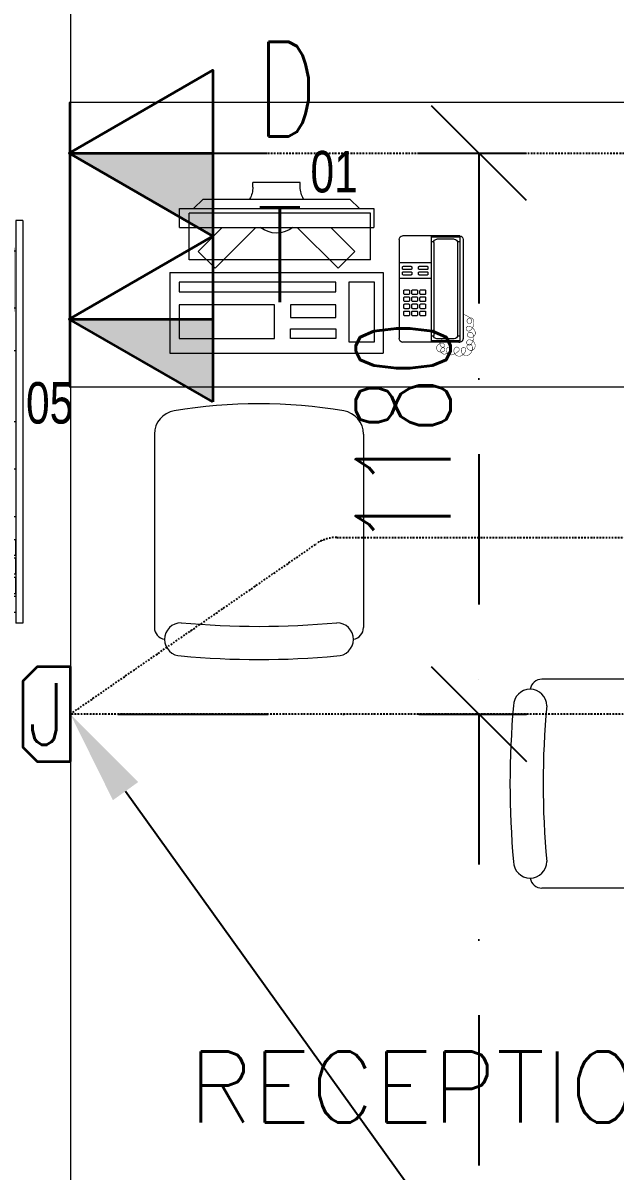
# Model space of a CAD drawing. Header units: inches. Extents: x -12418 to 57169, y -29325 to 19878.
# Drawn here: x 35950 to 37199, y -11003 to -8580 of the extents above; entities that cross this region are included whole.
import ezdxf
from ezdxf import colors
from ezdxf.entities.mleader import LeaderData, LeaderLine
from ezdxf.enums import TextEntityAlignment as Align
from ezdxf.math import Vec2, Vec3

# ---------------------------------------------------------------- set-up
doc = ezdxf.new("R2010")
doc.units = ezdxf.units.IN
doc.header["$LTSCALE"] = 25
doc.header["$MEASUREMENT"] = 0
doc.linetypes.add('DASHDOT', pattern=[25.4, 12.7, -6.35, 0, -6.35])
doc.layers.get('0').update_dxf_attribs({"color": 8})
doc.layers.get('Defpoints').update_dxf_attribs({"color": 8})
for name, color, linetype, lineweight in [('00-Ground Floor$0$72_EGR_BASE_TEXT', 252, 'Continuous', 5), ('00-Ground Floor$0$72_EGR_EQP_TAG', 142, 'Continuous', 5), ('00-Ground Floor$0$LOADING', 253, 'Continuous', 5), ('00-Ground Floor$0$Walls', 251, 'Continuous', 5), ('E-LITE-CLNG-CNDT', 6, 'DASHDOT', 35), ('T-DATA-CLNG-COND', 51, 'DASHDOT', 25), ('T-DATA-DEVC-TYPE', 2, 'Continuous', 25), ('T-DATA-DIM', 251, 'DASHDOT', 25), ('T-DATA-DIM @ 100', 251, 'DASHDOT', 25), ('T-DATA-TEXT @ 100', 2, 'Continuous', 25), ('T-DATA-WALL @ 100', 33, 'Continuous', 35)]:
    doc.layers.add(name, color=color, linetype=linetype, lineweight=lineweight)
doc.styles.add('00-Ground Floor$0$SIMPLEX', font='SIMPLEX.shx', dxfattribs={"height": 150})
doc.styles.add('00-Ground Floor$0$X3G_ENTITY_257CFD', font='swisscl.ttf', dxfattribs={"height": 200})
doc.styles.add('DC_Elc_Romans', font='elc_romans.shx', dxfattribs={"width": 0.7})
doc.styles.add('DC_Simplex', font='SIMPLEX.shx', dxfattribs={"width": 0.7})
doc.dimstyles.new('DevCad-MM', dxfattribs={"dimscale": 0.01, "dimtxt": 2, "dimasz": 2, "dimexe": 1, "dimexo": 1, "dimgap": 0.6, "dimtad": 1, "dimdec": 0, "dimrnd": 10, "dimzin": 1, "dimdsep": 46, "dimtxsty": 'DC_Simplex', "dimblk1": 'OBLIQUE', "dimblk2": 'OBLIQUE', "dimsah": 1, "dimcen": 3, "dimclrd": 256, "dimclre": 256, "dimclrt": 45, "dimadec": 0, "dimazin": 0, "dimtfac": 1, "dimtdec": 0, "dimtix": 1, "dimtmove": 2, "dimatfit": 2, "dimldrblk": 'OBLIQUE', "dimfxl": 1, "dimtolj": 1, "dimtzin": 0, "dimarcsym": 0})

# ---------------------------------------------------------------- blocks, each defined once
blk = doc.blocks.new('00-Ground Floor$0$GF21021-P')
for p, q in [((-0.2207, 0.4756), (-0.2207, 0.0675)), ((0.2205, 0.4756), (0.2205, 0.0675))]:
    blk.add_line(p, q)
for centre, radius, start, end in [((-0.0001, -0.5295), 1.0695, 80.3671, 99.6329), ((-0.1707, 0.4756), 0.05, 99.6329, 180), ((0.1705, 0.4756), 0.05, 0, 80.3671), ((-0.1643, 0.0425), 0.0351, 90, 270), ((0, 1.8467), 1.7767, 264.6946, 275.3053), ((0.1641, 0.0425), 0.0351, 270, 90), ((-0.1957, 0.0675), 0.025, 180, 261.4721), ((0.1955, 0.0675), 0.025, 278.5279, 0), ((0, 1.8314), 1.8314, 264.8532, 275.147)]:
    blk.add_arc(centre, radius, start, end)
blk = doc.blocks.new('00-Ground Floor$0$ITCWLS1-P')
at = {"layer": '00-Ground Floor$0$LOADING'}
for p, q in [((-0.17, 0.45), (-0.17, 0)), ((-0.17, 0.45), (0, 0.45)), ((0, 0.45), (0, 0)), ((-0.2651, 0.43, 0), (-0.3051, 0.43, 0)), ((-0.3051, 0.43, 0), (-0.3051, 0.02, 0)), ((-0.2651, 0.43, 0), (-0.2651, 0.02, 0)), ((-0.1496, 0.4305), (-0.1291, 0.4305)), ((-0.1291, 0.4305), (-0.1291, 0.4089)), ((-0.3251, 0.38, 0), (-0.3051, 0.4, 0)), ((-0.197, 0.4094), (-0.295, 0.4094)), ((-0.295, 0.0264), (-0.295, 0.4094)), ((-0.197, 0.0264), (-0.197, 0.4094)), ((-0.3251, 0.38, 0), (-0.3251, 0.07, 0)), ((-0.3503, 0.275), (-0.3596, 0.275)), ((-0.3596, 0.175), (-0.3596, 0.275)), ((-0.3503, 0.175), (-0.3596, 0.175)), ((-0.3251, 0.07, 0), (-0.3051, 0.05, 0)), ((-0.197, 0.0264), (-0.295, 0.0264)), ((-0.3051, 0.02, 0), (-0.2651, 0.02, 0)), ((-0.17, 0), (0, 0))]:
    blk.add_line(p, q, dxfattribs=at)
at = {"layer": '00-Ground Floor$0$LOADING', "extrusion": (2.48281e-10, 3.18408e-10, -1)}
for p, q in [((-0.2651, 0.3395), (-0.2144, 0.3902)), ((-0.1791, 0.3548), (-0.2144, 0.3902)), ((-0.2651, 0.2688), (-0.1791, 0.3548))]:
    blk.add_line(p, q, dxfattribs=at)
at = {"layer": '00-Ground Floor$0$LOADING', "extrusion": (2.48281e-10, -3.18408e-10, -1)}
for p, q in [((-0.2651, 0.1812), (-0.1791, 0.0952)), ((-0.2651, 0.1105), (-0.2144, 0.0598)), ((-0.1791, 0.0952), (-0.2144, 0.0598))]:
    blk.add_line(p, q, dxfattribs=at)
at = {"layer": '00-Ground Floor$0$LOADING'}
for points in [[(-0.1291, 0.4089), (-0.1291, 0.1), (-0.1496, 0.1), (-0.1496, 0.4305)], [(-0.1496, 0.1), (-0.1496, 0.1), (-0.1496, 0.1), (-0.1496, 0.1), (-0.1496, 0.1), (-0.1496, 0.1), (-0.1496, 0.1), (-0.1496, 0.1), (-0.1496, 0.1)], [(-0.1496, 0.1), (-0.1496, 0.1), (-0.1496, 0.1), (-0.1496, 0.1), (-0.1496, 0.1), (-0.1496, 0.1), (-0.1496, 0.1), (-0.1496, 0.1), (-0.1496, 0.1), (-0.1496, 0.1), (-0.1496, 0.1), (-0.1496, 0.1), (-0.1496, 0.1), (-0.1496, 0.1), (-0.1496, 0.1), (-0.1496, 0.1), (-0.1496, 0.1), (-0.1496, 0.1)], [(-0.1496, 0.1), (-0.1496, 0.1), (-0.1496, 0.1), (-0.1496, 0.1), (-0.1496, 0.1), (-0.1496, 0.1), (-0.1496, 0.1), (-0.1496, 0.1), (-0.1496, 0.1), (-0.1496, 0.1)], [(-0.1496, 0.1), (-0.1496, 0.1), (-0.1496, 0.1), (-0.1496, 0.1), (-0.1496, 0.1), (-0.1496, 0.1), (-0.1496, 0.1)], [(-0.1496, 0.1), (-0.1496, 0.1), (-0.1496, 0.1), (-0.1496, 0.1), (-0.1496, 0.1), (-0.1496, 0.1), (-0.1496, 0.1), (-0.1496, 0.1), (-0.1496, 0.1), (-0.1496, 0.1)], [(-0.1496, 0.1), (-0.1496, 0.1), (-0.1496, 0.1), (-0.1496, 0.1), (-0.1496, 0.1), (-0.1496, 0.1), (-0.1496, 0.1), (-0.1496, 0.1), (-0.1496, 0.1), (-0.1496, 0.1), (-0.1496, 0.1), (-0.1496, 0.1), (-0.1496, 0.1), (-0.1496, 0.1), (-0.1496, 0.1)], [(-0.1496, 0.1), (-0.1496, 0.1), (-0.1496, 0.1), (-0.1496, 0.1), (-0.1496, 0.1), (-0.1496, 0.1), (-0.1496, 0.1), (-0.1496, 0.1), (-0.1496, 0.1), (-0.1496, 0.1)], [(-0.1496, 0.1), (-0.1496, 0.1), (-0.1496, 0.1), (-0.1496, 0.1), (-0.1496, 0.1), (-0.1496, 0.1), (-0.1496, 0.1), (-0.1496, 0.1), (-0.1496, 0.1), (-0.1496, 0.1)], [(-0.1496, 0.1), (-0.1496, 0.1), (-0.1496, 0.1), (-0.1496, 0.1), (-0.1496, 0.1), (-0.1496, 0.1), (-0.1496, 0.1), (-0.1496, 0.1), (-0.1496, 0.1), (-0.1496, 0.1), (-0.1496, 0.1), (-0.1496, 0.1), (-0.1496, 0.1), (-0.1496, 0.1), (-0.1496, 0.1), (-0.1496, 0.1), (-0.1496, 0.1), (-0.1496, 0.1), (-0.1496, 0.1), (-0.1496, 0.1), (-0.1496, 0.1), (-0.1496, 0.1), (-0.1496, 0.1), (-0.1496, 0.1), (-0.1496, 0.1), (-0.1496, 0.1), (-0.1496, 0.1), (-0.1496, 0.1), (-0.1496, 0.1), (-0.1496, 0.1), (-0.1496, 0.1), (-0.1496, 0.1), (-0.1496, 0.1), (-0.1496, 0.1), (-0.1496, 0.1), (-0.1496, 0.1), (-0.1496, 0.1), (-0.1496, 0.1), (-0.1496, 0.1), (-0.1496, 0.1), (-0.1496, 0.1), (-0.1496, 0.1), (-0.1496, 0.1), (-0.1496, 0.1), (-0.1496, 0.1), (-0.1496, 0.1), (-0.1496, 0.1), (-0.1496, 0.1), (-0.1496, 0.1), (-0.1496, 0.1), (-0.1496, 0.1), (-0.1496, 0.1), (-0.1496, 0.1), (-0.1496, 0.1)], [(-0.1496, 0.1), (-0.1496, 0.1), (-0.1496, 0.1), (-0.1496, 0.1), (-0.1496, 0.1), (-0.1496, 0.1), (-0.1496, 0.1), (-0.1496, 0.1), (-0.1496, 0.1), (-0.1496, 0.1), (-0.1496, 0.1), (-0.1496, 0.1), (-0.1496, 0.1), (-0.1496, 0.1), (-0.1496, 0.1), (-0.1496, 0.1), (-0.1496, 0.1), (-0.1496, 0.1), (-0.1496, 0.1), (-0.1496, 0.1), (-0.1496, 0.1), (-0.1496, 0.1), (-0.1496, 0.1), (-0.1496, 0.1), (-0.1496, 0.1), (-0.1496, 0.1), (-0.1496, 0.1), (-0.1496, 0.1), (-0.1496, 0.1), (-0.1496, 0.1), (-0.1496, 0.1), (-0.1496, 0.1), (-0.1496, 0.1), (-0.1496, 0.1), (-0.1496, 0.1), (-0.1496, 0.1), (-0.1496, 0.1), (-0.1496, 0.1), (-0.1496, 0.1), (-0.1496, 0.1), (-0.1496, 0.1), (-0.1496, 0.1), (-0.1496, 0.1), (-0.1496, 0.1), (-0.1496, 0.1), (-0.1496, 0.1), (-0.1496, 0.1), (-0.1496, 0.1), (-0.1496, 0.1), (-0.1496, 0.1), (-0.1496, 0.1), (-0.1496, 0.1), (-0.1496, 0.1), (-0.1496, 0.1), (-0.1496, 0.1), (-0.1496, 0.1), (-0.1496, 0.1), (-0.1496, 0.1), (-0.1496, 0.1), (-0.1496, 0.1), (-0.1496, 0.1), (-0.1496, 0.1), (-0.1496, 0.1), (-0.1496, 0.1), (-0.1496, 0.1), (-0.1496, 0.1), (-0.1496, 0.1), (-0.1496, 0.1), (-0.1496, 0.1), (-0.1496, 0.1), (-0.1496, 0.1), (-0.1496, 0.1), (-0.1496, 0.1), (-0.1496, 0.1), (-0.1496, 0.1), (-0.1496, 0.1), (-0.1496, 0.1), (-0.1496, 0.1), (-0.1496, 0.1), (-0.1496, 0.1), (-0.1496, 0.1), (-0.1496, 0.1), (-0.1496, 0.1), (-0.1496, 0.1), (-0.1496, 0.1), (-0.1496, 0.1), (-0.1496, 0.1), (-0.1496, 0.1), (-0.1496, 0.1)], [(-0.1496, 0.1), (-0.1496, 0.1), (-0.1496, 0.1), (-0.1496, 0.1), (-0.1496, 0.1), (-0.1496, 0.1), (-0.1496, 0.1), (-0.1496, 0.1), (-0.1496, 0.1), (-0.1496, 0.1), (-0.1496, 0.1), (-0.1496, 0.1)], [(-0.1496, 0.1), (-0.1496, 0.1), (-0.1496, 0.1), (-0.1496, 0.1), (-0.1496, 0.1), (-0.1496, 0.1), (-0.1496, 0.1)], [(-0.1496, 0.1), (-0.1496, 0.1), (-0.1496, 0.1), (-0.1496, 0.1), (-0.1496, 0.1), (-0.1496, 0.1), (-0.1496, 0.1), (-0.1496, 0.1), (-0.1496, 0.1), (-0.1496, 0.1), (-0.1496, 0.1), (-0.1496, 0.1), (-0.1496, 0.1), (-0.1496, 0.1), (-0.1496, 0.1), (-0.1496, 0.1), (-0.1496, 0.1)], [(-0.1496, 0.1), (-0.1496, 0.1), (-0.1496, 0.1), (-0.1496, 0.1), (-0.1496, 0.1), (-0.1496, 0.1), (-0.1496, 0.1), (-0.1496, 0.1), (-0.1496, 0.1), (-0.1496, 0.1), (-0.1496, 0.1), (-0.1496, 0.1), (-0.1496, 0.1), (-0.1496, 0.1), (-0.1496, 0.1), (-0.1496, 0.1), (-0.1496, 0.1), (-0.1496, 0.1), (-0.1496, 0.1), (-0.1496, 0.1), (-0.1496, 0.1), (-0.1496, 0.1), (-0.1496, 0.1), (-0.1496, 0.1), (-0.1496, 0.1), (-0.1496, 0.1), (-0.1496, 0.1), (-0.1496, 0.1), (-0.1496, 0.1), (-0.1496, 0.1), (-0.1496, 0.1), (-0.1496, 0.1), (-0.1496, 0.1), (-0.1496, 0.1), (-0.1496, 0.1), (-0.1496, 0.1), (-0.1496, 0.1), (-0.1496, 0.1), (-0.1496, 0.1), (-0.1496, 0.1), (-0.1496, 0.1), (-0.1496, 0.1), (-0.1496, 0.1), (-0.1496, 0.1), (-0.1496, 0.1), (-0.1496, 0.1), (-0.1496, 0.1), (-0.1496, 0.1), (-0.1496, 0.1), (-0.1496, 0.1), (-0.1496, 0.1), (-0.1496, 0.1), (-0.1496, 0.1), (-0.1496, 0.1), (-0.1496, 0.1), (-0.1496, 0.1), (-0.1496, 0.1), (-0.1496, 0.1), (-0.1496, 0.1), (-0.1496, 0.1), (-0.1496, 0.1), (-0.1496, 0.1), (-0.1496, 0.1), (-0.1496, 0.1), (-0.1496, 0.1), (-0.1496, 0.1), (-0.1496, 0.1), (-0.1496, 0.1), (-0.1496, 0.1), (-0.1496, 0.1), (-0.1496, 0.1), (-0.1496, 0.1), (-0.1496, 0.1), (-0.1496, 0.1), (-0.1496, 0.1), (-0.1496, 0.1), (-0.1496, 0.1), (-0.1496, 0.1), (-0.1496, 0.1), (-0.1496, 0.1), (-0.1496, 0.1), (-0.1496, 0.1), (-0.1496, 0.1), (-0.1496, 0.1), (-0.1496, 0.1), (-0.1496, 0.1), (-0.1496, 0.1), (-0.1496, 0.1), (-0.1496, 0.1), (-0.1496, 0.1), (-0.1496, 0.1), (-0.1496, 0.1), (-0.1496, 0.1), (-0.1496, 0.1), (-0.1496, 0.1), (-0.1496, 0.1), (-0.1496, 0.1), (-0.1496, 0.1), (-0.1496, 0.1), (-0.1496, 0.1), (-0.1496, 0.1), (-0.1496, 0.1), (-0.1496, 0.1), (-0.1496, 0.1), (-0.1496, 0.1), (-0.1496, 0.1), (-0.1496, 0.1), (-0.1496, 0.1), (-0.1496, 0.1), (-0.1496, 0.1), (-0.1496, 0.1)], [(-0.1496, 0.1), (-0.1496, 0.1), (-0.1496, 0.1), (-0.1496, 0.1), (-0.1496, 0.1), (-0.1496, 0.1), (-0.1496, 0.1), (-0.1496, 0.1)]]:
    blk.add_lwpolyline(points, dxfattribs=at)
for points in [[(-0.1019, 0.4305), (-0.0304, 0.4305), (-0.0304, 0.2294), (-0.1019, 0.2294)], [(-0.1019, 0.1954), (-0.0747, 0.1954), (-0.0747, 0.1), (-0.1019, 0.1)], [(-0.0304, 0.1954), (-0.0508, 0.1954), (-0.0508, 0.1), (-0.0304, 0.1)], [(-0.1496, 0.1), (-0.1496, 0.1), (-0.1496, 0.1), (-0.1496, 0.1), (-0.1496, 0.1), (-0.1496, 0.1), (-0.1496, 0.1), (-0.1496, 0.1), (-0.1496, 0.1), (-0.1496, 0.1), (-0.1496, 0.1), (-0.1496, 0.1), (-0.1496, 0.1), (-0.1496, 0.1), (-0.1496, 0.1), (-0.1496, 0.1), (-0.1496, 0.1), (-0.1496, 0.1), (-0.1496, 0.1), (-0.1496, 0.1), (-0.1496, 0.1), (-0.1496, 0.1), (-0.1496, 0.1), (-0.1496, 0.1), (-0.1496, 0.1), (-0.1496, 0.1), (-0.1496, 0.1), (-0.1496, 0.1), (-0.1496, 0.1), (-0.1496, 0.1), (-0.1496, 0.1), (-0.1496, 0.1), (-0.1496, 0.1), (-0.1496, 0.1), (-0.1496, 0.1), (-0.1496, 0.1), (-0.1496, 0.1), (-0.1496, 0.1), (-0.1496, 0.1), (-0.1496, 0.1), (-0.1496, 0.1), (-0.1496, 0.1), (-0.1496, 0.1), (-0.1496, 0.1), (-0.1496, 0.1), (-0.1496, 0.1), (-0.1496, 0.1), (-0.1496, 0.1), (-0.1496, 0.1), (-0.1496, 0.1), (-0.1496, 0.1), (-0.1496, 0.1), (-0.1496, 0.1), (-0.1496, 0.1), (-0.1496, 0.1), (-0.1496, 0.1), (-0.1496, 0.1), (-0.1496, 0.1), (-0.1496, 0.1), (-0.1496, 0.1), (-0.1496, 0.1), (-0.1496, 0.1), (-0.1496, 0.1), (-0.1496, 0.1), (-0.1496, 0.1), (-0.1496, 0.1), (-0.1496, 0.1), (-0.1496, 0.1), (-0.1496, 0.1), (-0.1496, 0.1), (-0.1496, 0.1), (-0.1496, 0.1), (-0.1496, 0.1), (-0.1496, 0.1), (-0.1496, 0.1), (-0.1496, 0.1), (-0.1496, 0.1), (-0.1496, 0.1), (-0.1496, 0.1), (-0.1496, 0.1), (-0.1496, 0.1), (-0.1496, 0.1), (-0.1496, 0.1), (-0.1496, 0.1), (-0.1496, 0.1), (-0.1496, 0.1), (-0.1496, 0.1), (-0.1496, 0.1), (-0.1496, 0.1), (-0.1496, 0.1), (-0.1496, 0.1), (-0.1496, 0.1), (-0.1496, 0.1), (-0.1496, 0.1), (-0.1496, 0.1), (-0.1496, 0.1), (-0.1496, 0.1), (-0.1496, 0.1), (-0.1496, 0.1), (-0.1496, 0.1), (-0.1496, 0.1), (-0.1496, 0.1), (-0.1496, 0.1), (-0.1496, 0.1), (-0.1496, 0.1), (-0.1496, 0.1), (-0.1496, 0.1), (-0.1496, 0.1), (-0.1496, 0.1), (-0.1496, 0.1), (-0.1496, 0.1), (-0.1496, 0.1), (-0.1496, 0.1), (-0.1496, 0.1), (-0.1496, 0.1), (-0.1496, 0.1), (-0.1496, 0.1), (-0.1496, 0.1), (-0.1496, 0.1), (-0.1496, 0.1), (-0.1496, 0.1), (-0.1496, 0.1), (-0.1496, 0.1), (-0.1496, 0.1), (-0.1496, 0.1), (-0.1496, 0.1), (-0.1496, 0.1), (-0.1496, 0.1), (-0.1496, 0.1), (-0.1496, 0.1), (-0.1496, 0.1), (-0.1496, 0.1), (-0.1496, 0.1), (-0.1496, 0.1), (-0.1496, 0.1), (-0.1496, 0.1), (-0.1496, 0.1), (-0.1496, 0.1), (-0.1496, 0.1), (-0.1496, 0.1), (-0.1496, 0.1), (-0.1496, 0.1), (-0.1496, 0.1), (-0.1496, 0.1), (-0.1496, 0.1), (-0.1496, 0.1), (-0.1496, 0.1), (-0.1496, 0.1), (-0.1496, 0.1), (-0.1496, 0.1), (-0.1496, 0.1), (-0.1496, 0.1), (-0.1496, 0.1), (-0.1496, 0.1), (-0.1496, 0.1), (-0.1496, 0.1), (-0.1496, 0.1), (-0.1496, 0.1), (-0.1496, 0.1), (-0.1496, 0.1), (-0.1496, 0.1), (-0.1496, 0.1), (-0.1496, 0.1), (-0.1496, 0.1), (-0.1496, 0.1), (-0.1496, 0.1), (-0.1496, 0.1), (-0.1496, 0.1), (-0.1496, 0.1), (-0.1496, 0.1), (-0.1496, 0.1), (-0.1496, 0.1), (-0.1496, 0.1), (-0.1496, 0.1), (-0.1496, 0.1), (-0.1496, 0.1), (-0.1496, 0.1), (-0.1496, 0.1), (-0.1496, 0.1), (-0.1496, 0.1), (-0.1496, 0.1), (-0.1496, 0.1), (-0.1496, 0.1), (-0.1496, 0.1), (-0.1496, 0.1), (-0.1496, 0.1), (-0.1496, 0.1), (-0.1496, 0.1), (-0.1496, 0.1), (-0.1496, 0.1), (-0.1496, 0.1), (-0.1496, 0.1), (-0.1496, 0.1), (-0.1496, 0.1), (-0.1496, 0.1), (-0.1496, 0.1), (-0.1496, 0.1), (-0.1496, 0.1), (-0.1496, 0.1), (-0.1496, 0.1), (-0.1496, 0.1), (-0.1496, 0.1), (-0.1496, 0.1), (-0.1496, 0.1), (-0.1496, 0.1), (-0.1496, 0.1), (-0.1496, 0.1), (-0.1496, 0.1), (-0.1496, 0.1), (-0.1496, 0.1), (-0.1496, 0.1), (-0.1496, 0.1), (-0.1496, 0.1), (-0.1496, 0.1), (-0.1496, 0.1), (-0.1496, 0.1), (-0.1496, 0.1), (-0.1496, 0.1), (-0.1496, 0.1), (-0.1496, 0.1), (-0.1496, 0.1), (-0.1496, 0.1), (-0.1496, 0.1), (-0.1496, 0.1), (-0.1496, 0.1), (-0.1496, 0.1), (-0.1496, 0.1), (-0.1496, 0.1), (-0.1496, 0.1), (-0.1496, 0.1), (-0.1496, 0.1), (-0.1496, 0.1), (-0.1496, 0.1), (-0.1496, 0.1), (-0.1496, 0.1), (-0.1496, 0.1), (-0.1496, 0.1), (-0.1496, 0.1), (-0.1496, 0.1), (-0.1496, 0.1), (-0.1496, 0.1), (-0.1496, 0.1), (-0.1496, 0.1), (-0.1496, 0.1), (-0.1496, 0.1), (-0.1496, 0.1), (-0.1496, 0.1), (-0.1496, 0.1), (-0.1496, 0.1), (-0.1496, 0.1), (-0.1496, 0.1), (-0.1496, 0.1), (-0.1496, 0.1), (-0.1496, 0.1), (-0.1496, 0.1), (-0.1496, 0.1), (-0.1496, 0.1), (-0.1496, 0.1), (-0.1496, 0.1), (-0.1496, 0.1), (-0.1496, 0.1), (-0.1496, 0.1), (-0.1496, 0.1), (-0.1496, 0.1), (-0.1496, 0.1), (-0.1496, 0.1), (-0.1496, 0.1), (-0.1496, 0.1), (-0.1496, 0.1), (-0.1496, 0.1), (-0.1496, 0.1), (-0.1496, 0.1), (-0.1496, 0.1), (-0.1496, 0.1), (-0.1496, 0.1), (-0.1496, 0.1), (-0.1496, 0.1)], [(-0.1496, 0.1), (-0.1496, 0.1), (-0.1496, 0.1), (-0.1496, 0.1), (-0.1496, 0.1), (-0.1496, 0.1), (-0.1496, 0.1), (-0.1496, 0.1), (-0.1496, 0.1), (-0.1496, 0.1), (-0.1496, 0.1), (-0.1496, 0.1), (-0.1496, 0.1), (-0.1496, 0.1), (-0.1496, 0.1), (-0.1496, 0.1), (-0.1496, 0.1), (-0.1496, 0.1), (-0.1496, 0.1), (-0.1496, 0.1), (-0.1496, 0.1), (-0.1496, 0.1), (-0.1496, 0.1), (-0.1496, 0.1), (-0.1496, 0.1), (-0.1496, 0.1), (-0.1496, 0.1), (-0.1496, 0.1), (-0.1496, 0.1), (-0.1496, 0.1), (-0.1496, 0.1), (-0.1496, 0.1), (-0.1496, 0.1), (-0.1496, 0.1), (-0.1496, 0.1), (-0.1496, 0.1), (-0.1496, 0.1), (-0.1496, 0.1), (-0.1496, 0.1), (-0.1496, 0.1), (-0.1496, 0.1), (-0.1496, 0.1), (-0.1496, 0.1), (-0.1496, 0.1), (-0.1496, 0.1), (-0.1496, 0.1), (-0.1496, 0.1), (-0.1496, 0.1), (-0.1496, 0.1), (-0.1496, 0.1), (-0.1496, 0.1), (-0.1496, 0.1), (-0.1496, 0.1), (-0.1496, 0.1), (-0.1496, 0.1), (-0.1496, 0.1), (-0.1496, 0.1), (-0.1496, 0.1), (-0.1496, 0.1), (-0.1496, 0.1), (-0.1496, 0.1), (-0.1496, 0.1), (-0.1496, 0.1), (-0.1496, 0.1), (-0.1496, 0.1), (-0.1496, 0.1), (-0.1496, 0.1), (-0.1496, 0.1), (-0.1496, 0.1), (-0.1496, 0.1), (-0.1496, 0.1), (-0.1496, 0.1), (-0.1496, 0.1), (-0.1496, 0.1), (-0.1496, 0.1), (-0.1496, 0.1), (-0.1496, 0.1), (-0.1496, 0.1), (-0.1496, 0.1), (-0.1496, 0.1), (-0.1496, 0.1), (-0.1496, 0.1), (-0.1496, 0.1), (-0.1496, 0.1), (-0.1496, 0.1), (-0.1496, 0.1), (-0.1496, 0.1), (-0.1496, 0.1), (-0.1496, 0.1), (-0.1496, 0.1), (-0.1496, 0.1), (-0.1496, 0.1), (-0.1496, 0.1), (-0.1496, 0.1), (-0.1496, 0.1), (-0.1496, 0.1), (-0.1496, 0.1), (-0.1496, 0.1), (-0.1496, 0.1), (-0.1496, 0.1), (-0.1496, 0.1), (-0.1496, 0.1), (-0.1496, 0.1), (-0.1496, 0.1), (-0.1496, 0.1), (-0.1496, 0.1), (-0.1496, 0.1), (-0.1496, 0.1), (-0.1496, 0.1), (-0.1496, 0.1), (-0.1496, 0.1), (-0.1496, 0.1), (-0.1496, 0.1), (-0.1496, 0.1), (-0.1496, 0.1), (-0.1496, 0.1), (-0.1496, 0.1), (-0.1496, 0.1), (-0.1496, 0.1), (-0.1496, 0.1), (-0.1496, 0.1), (-0.1496, 0.1), (-0.1496, 0.1), (-0.1496, 0.1), (-0.1496, 0.1), (-0.1496, 0.1), (-0.1496, 0.1), (-0.1496, 0.1), (-0.1496, 0.1), (-0.1496, 0.1), (-0.1496, 0.1), (-0.1496, 0.1), (-0.1496, 0.1), (-0.1496, 0.1), (-0.1496, 0.1), (-0.1496, 0.1), (-0.1496, 0.1), (-0.1496, 0.1), (-0.1496, 0.1), (-0.1496, 0.1), (-0.1496, 0.1), (-0.1496, 0.1), (-0.1496, 0.1), (-0.1496, 0.1), (-0.1496, 0.1), (-0.1496, 0.1), (-0.1496, 0.1), (-0.1496, 0.1), (-0.1496, 0.1), (-0.1496, 0.1), (-0.1496, 0.1), (-0.1496, 0.1), (-0.1496, 0.1), (-0.1496, 0.1), (-0.1496, 0.1), (-0.1496, 0.1), (-0.1496, 0.1), (-0.1496, 0.1), (-0.1496, 0.1), (-0.1496, 0.1), (-0.1496, 0.1), (-0.1496, 0.1), (-0.1496, 0.1), (-0.1496, 0.1), (-0.1496, 0.1), (-0.1496, 0.1), (-0.1496, 0.1), (-0.1496, 0.1), (-0.1496, 0.1), (-0.1496, 0.1), (-0.1496, 0.1), (-0.1496, 0.1), (-0.1496, 0.1), (-0.1496, 0.1), (-0.1496, 0.1), (-0.1496, 0.1), (-0.1496, 0.1), (-0.1496, 0.1), (-0.1496, 0.1), (-0.1496, 0.1), (-0.1496, 0.1), (-0.1496, 0.1), (-0.1496, 0.1), (-0.1496, 0.1), (-0.1496, 0.1), (-0.1496, 0.1), (-0.1496, 0.1), (-0.1496, 0.1), (-0.1496, 0.1), (-0.1496, 0.1), (-0.1496, 0.1), (-0.1496, 0.1), (-0.1496, 0.1), (-0.1496, 0.1), (-0.1496, 0.1), (-0.1496, 0.1), (-0.1496, 0.1), (-0.1496, 0.1), (-0.1496, 0.1), (-0.1496, 0.1), (-0.1496, 0.1), (-0.1496, 0.1), (-0.1496, 0.1), (-0.1496, 0.1), (-0.1496, 0.1), (-0.1496, 0.1), (-0.1496, 0.1), (-0.1496, 0.1), (-0.1496, 0.1), (-0.1496, 0.1), (-0.1496, 0.1), (-0.1496, 0.1), (-0.1496, 0.1), (-0.1496, 0.1)], [(-0.1496, 0.1), (-0.1496, 0.1), (-0.1496, 0.1), (-0.1496, 0.1), (-0.1496, 0.1), (-0.1496, 0.1), (-0.1496, 0.1), (-0.1496, 0.1), (-0.1496, 0.1), (-0.1496, 0.1), (-0.1496, 0.1), (-0.1496, 0.1), (-0.1496, 0.1), (-0.1496, 0.1), (-0.1496, 0.1), (-0.1496, 0.1), (-0.1496, 0.1), (-0.1496, 0.1), (-0.1496, 0.1), (-0.1496, 0.1), (-0.1496, 0.1), (-0.1496, 0.1), (-0.1496, 0.1), (-0.1496, 0.1), (-0.1496, 0.1), (-0.1496, 0.1), (-0.1496, 0.1), (-0.1496, 0.1), (-0.1496, 0.1), (-0.1496, 0.1), (-0.1496, 0.1), (-0.1496, 0.1), (-0.1496, 0.1), (-0.1496, 0.1), (-0.1496, 0.1), (-0.1496, 0.1), (-0.1496, 0.1), (-0.1496, 0.1), (-0.1496, 0.1), (-0.1496, 0.1), (-0.1496, 0.1), (-0.1496, 0.1), (-0.1496, 0.1), (-0.1496, 0.1), (-0.1496, 0.1), (-0.1496, 0.1), (-0.1496, 0.1), (-0.1496, 0.1), (-0.1496, 0.1), (-0.1496, 0.1), (-0.1496, 0.1), (-0.1496, 0.1), (-0.1496, 0.1), (-0.1496, 0.1), (-0.1496, 0.1), (-0.1496, 0.1), (-0.1496, 0.1), (-0.1496, 0.1), (-0.1496, 0.1), (-0.1496, 0.1), (-0.1496, 0.1), (-0.1496, 0.1), (-0.1496, 0.1), (-0.1496, 0.1), (-0.1496, 0.1), (-0.1496, 0.1), (-0.1496, 0.1), (-0.1496, 0.1), (-0.1496, 0.1), (-0.1496, 0.1), (-0.1496, 0.1), (-0.1496, 0.1), (-0.1496, 0.1), (-0.1496, 0.1), (-0.1496, 0.1), (-0.1496, 0.1), (-0.1496, 0.1), (-0.1496, 0.1), (-0.1496, 0.1), (-0.1496, 0.1), (-0.1496, 0.1), (-0.1496, 0.1), (-0.1496, 0.1), (-0.1496, 0.1), (-0.1496, 0.1), (-0.1496, 0.1), (-0.1496, 0.1), (-0.1496, 0.1), (-0.1496, 0.1), (-0.1496, 0.1), (-0.1496, 0.1), (-0.1496, 0.1), (-0.1496, 0.1), (-0.1496, 0.1), (-0.1496, 0.1), (-0.1496, 0.1), (-0.1496, 0.1), (-0.1496, 0.1), (-0.1496, 0.1), (-0.1496, 0.1), (-0.1496, 0.1), (-0.1496, 0.1), (-0.1496, 0.1), (-0.1496, 0.1), (-0.1496, 0.1), (-0.1496, 0.1), (-0.1496, 0.1), (-0.1496, 0.1), (-0.1496, 0.1), (-0.1496, 0.1), (-0.1496, 0.1), (-0.1496, 0.1), (-0.1496, 0.1), (-0.1496, 0.1), (-0.1496, 0.1), (-0.1496, 0.1), (-0.1496, 0.1), (-0.1496, 0.1), (-0.1496, 0.1), (-0.1496, 0.1), (-0.1496, 0.1), (-0.1496, 0.1), (-0.1496, 0.1), (-0.1496, 0.1), (-0.1496, 0.1), (-0.1496, 0.1), (-0.1496, 0.1), (-0.1496, 0.1), (-0.1496, 0.1), (-0.1496, 0.1), (-0.1496, 0.1), (-0.1496, 0.1), (-0.1496, 0.1), (-0.1496, 0.1), (-0.1496, 0.1), (-0.1496, 0.1), (-0.1496, 0.1), (-0.1496, 0.1), (-0.1496, 0.1), (-0.1496, 0.1), (-0.1496, 0.1), (-0.1496, 0.1), (-0.1496, 0.1), (-0.1496, 0.1), (-0.1496, 0.1), (-0.1496, 0.1), (-0.1496, 0.1), (-0.1496, 0.1), (-0.1496, 0.1), (-0.1496, 0.1), (-0.1496, 0.1), (-0.1496, 0.1), (-0.1496, 0.1), (-0.1496, 0.1), (-0.1496, 0.1), (-0.1496, 0.1), (-0.1496, 0.1), (-0.1496, 0.1), (-0.1496, 0.1), (-0.1496, 0.1), (-0.1496, 0.1), (-0.1496, 0.1), (-0.1496, 0.1), (-0.1496, 0.1), (-0.1496, 0.1), (-0.1496, 0.1), (-0.1496, 0.1), (-0.1496, 0.1), (-0.1496, 0.1), (-0.1496, 0.1), (-0.1496, 0.1), (-0.1496, 0.1), (-0.1496, 0.1), (-0.1496, 0.1), (-0.1496, 0.1), (-0.1496, 0.1), (-0.1496, 0.1), (-0.1496, 0.1), (-0.1496, 0.1), (-0.1496, 0.1), (-0.1496, 0.1), (-0.1496, 0.1), (-0.1496, 0.1), (-0.1496, 0.1), (-0.1496, 0.1), (-0.1496, 0.1), (-0.1496, 0.1), (-0.1496, 0.1), (-0.1496, 0.1), (-0.1496, 0.1), (-0.1496, 0.1), (-0.1496, 0.1), (-0.1496, 0.1), (-0.1496, 0.1), (-0.1496, 0.1), (-0.1496, 0.1), (-0.1496, 0.1), (-0.1496, 0.1), (-0.1496, 0.1), (-0.1496, 0.1), (-0.1496, 0.1), (-0.1496, 0.1), (-0.1496, 0.1), (-0.1496, 0.1), (-0.1496, 0.1), (-0.1496, 0.1), (-0.1496, 0.1), (-0.1496, 0.1), (-0.1496, 0.1), (-0.1496, 0.1), (-0.1496, 0.1), (-0.1496, 0.1), (-0.1496, 0.1), (-0.1496, 0.1), (-0.1496, 0.1), (-0.1496, 0.1), (-0.1496, 0.1), (-0.1496, 0.1), (-0.1496, 0.1)], [(-0.1496, 0.0727), (-0.0236, 0.0727), (-0.0236, 0.0182), (-0.1496, 0.0182)]]:
    blk.add_lwpolyline(points, close=True, dxfattribs=at)
for centre, radius, start, end in [((-0.3503, 0.325), 0.05, 270, 300.3093), ((-0.3089, 0.225), 0.0556, 321.9431, 38.0569), ((-0.3503, 0.125), 0.05, 59.6907, 90)]:
    blk.add_arc(centre, radius, start, end, dxfattribs=at)
blk = doc.blocks.new('00-Ground Floor$0$DM20079-P')
at = {"color": 0}
for p, q in [((-0.0616, 0.225), (0.0594, 0.225)), ((-0.0616, 0.225), (-0.0616, 0)), ((-0.0616, 0.222), (-0.0016, 0.222)), ((-0.0016, 0.225), (-0.0016, 0)), ((-0.0686, 0.217), (-0.0686, 0.008)), ((-0.0616, 0.212), (-0.0565, 0.212)), ((-0.0566, 0.2105), (-0.0566, 0.0145)), ((-0.0496, 0.2175), (-0.0136, 0.2175)), ((-0.0068, 0.212), (-0.0016, 0.212)), ((-0.0066, 0.2105), (-0.0066, 0.0145)), ((0.0664, 0.217), (0.0664, 0.008)), ((-0.0016, 0.1675), (0.0664, 0.1675)), ((-0.0016, 0.135), (0.0664, 0.135)), ((-0.0616, 0.013), (-0.0565, 0.013)), ((-0.0616, 0.003), (-0.0016, 0.003)), ((-0.0594, 0), (0.0594, 0)), ((-0.0496, 0.0075), (-0.0136, 0.0075)), ((-0.0068, 0.013), (-0.0016, 0.013))]:
    blk.add_line(p, q, dxfattribs=at)
for points in [[(0.0074, 0.1605, 0.414214), (0.0054, 0.1585), (0.0054, 0.1555, 0.414214), (0.0074, 0.1535), (0.0234, 0.1535, 0.414214), (0.0254, 0.1555), (0.0254, 0.1585, 0.414214), (0.0234, 0.1605)], [(0.0234, 0.142, 0.414214), (0.0254, 0.144), (0.0254, 0.147, 0.414214), (0.0234, 0.149), (0.0074, 0.149, 0.414214), (0.0054, 0.147), (0.0054, 0.144, 0.414214), (0.0074, 0.142)], [(0.0574, 0.1535, 0.414214), (0.0594, 0.1555), (0.0594, 0.1585, 0.414214), (0.0574, 0.1605), (0.0414, 0.1605, 0.414214), (0.0394, 0.1585), (0.0394, 0.1555, 0.414214), (0.0414, 0.1535)], [(0.0574, 0.142, 0.414214), (0.0594, 0.144), (0.0594, 0.147, 0.414214), (0.0574, 0.149), (0.0414, 0.149, 0.414214), (0.0394, 0.147), (0.0394, 0.144, 0.414214), (0.0414, 0.142)], [(0.0104, 0.103, 0.414214), (0.0124, 0.101), (0.0204, 0.101, 0.414214), (0.0224, 0.103), (0.0224, 0.109, 0.414214), (0.0204, 0.111), (0.0124, 0.111, 0.414214), (0.0104, 0.109)], [(0.0274, 0.103, 0.414214), (0.0294, 0.101), (0.0374, 0.101, 0.414214), (0.0394, 0.103), (0.0394, 0.109, 0.414214), (0.0374, 0.111), (0.0294, 0.111, 0.414214), (0.0274, 0.109)], [(0.0444, 0.103, 0.414214), (0.0464, 0.101), (0.0544, 0.101, 0.414214), (0.0564, 0.103), (0.0564, 0.109, 0.414214), (0.0544, 0.111), (0.0464, 0.111, 0.414214), (0.0444, 0.109)], [(0.0104, 0.088, 0.414214), (0.0124, 0.086), (0.0204, 0.086, 0.414214), (0.0224, 0.088), (0.0224, 0.094, 0.414214), (0.0204, 0.096), (0.0124, 0.096, 0.414214), (0.0104, 0.094)], [(0.0104, 0.073, 0.414214), (0.0124, 0.071), (0.0204, 0.071, 0.414214), (0.0224, 0.073), (0.0224, 0.079, 0.414214), (0.0204, 0.081), (0.0124, 0.081, 0.414214), (0.0104, 0.079)], [(0.0274, 0.088, 0.414214), (0.0294, 0.086), (0.0374, 0.086, 0.414214), (0.0394, 0.088), (0.0394, 0.094, 0.414214), (0.0374, 0.096), (0.0294, 0.096, 0.414214), (0.0274, 0.094)], [(0.0274, 0.073, 0.414214), (0.0294, 0.071), (0.0374, 0.071, 0.414214), (0.0394, 0.073), (0.0394, 0.079, 0.414214), (0.0374, 0.081), (0.0294, 0.081, 0.414214), (0.0274, 0.079)], [(0.0444, 0.088, 0.414214), (0.0464, 0.086), (0.0544, 0.086, 0.414214), (0.0564, 0.088), (0.0564, 0.094, 0.414214), (0.0544, 0.096), (0.0464, 0.096, 0.414214), (0.0444, 0.094)], [(0.0444, 0.073, 0.414214), (0.0464, 0.071), (0.0544, 0.071, 0.414214), (0.0564, 0.073), (0.0564, 0.079, 0.414214), (0.0544, 0.081), (0.0464, 0.081, 0.414214), (0.0444, 0.079)], [(0.0104, 0.058, 0.414214), (0.0124, 0.056), (0.0204, 0.056, 0.414214), (0.0224, 0.058), (0.0224, 0.064, 0.414214), (0.0204, 0.066), (0.0124, 0.066, 0.414214), (0.0104, 0.064)], [(0.0274, 0.058, 0.414214), (0.0294, 0.056), (0.0374, 0.056, 0.414214), (0.0394, 0.058), (0.0394, 0.064, 0.414214), (0.0374, 0.066), (0.0294, 0.066, 0.414214), (0.0274, 0.064)], [(0.0444, 0.058, 0.414214), (0.0464, 0.056), (0.0544, 0.056, 0.414214), (0.0564, 0.058), (0.0564, 0.064, 0.414214), (0.0544, 0.066), (0.0464, 0.066, 0.414214), (0.0444, 0.064)]]:
    blk.add_lwpolyline(points, format="xyb", close=True, dxfattribs=at)
at = {"color": 0, "const_width": 0.001}
blk.add_lwpolyline([(-0.0686, 0.059, 0.184574), (-0.0861, 0.0478, 1.44364), (-0.0769, 0.0452, 0.837915), (-0.0907, 0.0465, 0.30536), (-0.0835, 0.0248, 1.584726), (-0.0815, 0.034, 0.253153), (-0.094, 0.0228, 0.874198), (-0.0776, 0.0142, 0.915253), (-0.0897, 0.0168, 0.223821), (-0.0874, -0.0011, 1.703343), (-0.0796, 0.005, 0.588962), (-0.0934, -0.0114, 0.717795), (-0.0769, -0.0108, 0.983104), (-0.0875, -0.0075, 0.326362), (-0.0815, -0.0259, 0.758716), (-0.0657, -0.0134, 0.906186), (-0.0743, -0.016, 0.189488), (-0.067, -0.0272, 0.7948), (-0.0506, -0.0127, 1.223996), (-0.0585, -0.0193, 0.072149), (-0.0473, -0.0259, 0.645886), (-0.0341, -0.0134, 1.366917), (-0.042, -0.0193, 0.078415), (-0.0315, -0.0246, 0.723006), (-0.0229, -0.0127, 1.105484), (-0.0289, -0.018, 0.327892), (-0.017, -0.0193, 0.446638), (-0.0144, -0.0068, 0.327263), (-0.0269, -0.0029, 1.240441), (-0.0229, -0.0094, 0.611307), (-0.0278, 0.0075)], format="xyb", dxfattribs=at)
at = {"color": 0}
for centre, radius, start, end in [((-0.0605, 0.217), 0.00813, 97.9633, 179.6649), ((0.0582, 0.217), 0.00813, 0.3351, 82.0367), ((-0.0496, 0.2105), 0.007, 90, 180), ((-0.0136, 0.2105), 0.007, 0, 90), ((-0.0605, 0.008), 0.00813, 180.3351, 277.9633), ((-0.0496, 0.0145), 0.007, 180, 270), ((-0.0136, 0.0145), 0.007, 270, 0), ((0.0582, 0.008), 0.00813, 277.9633, 359.6649)]:
    blk.add_arc(centre, radius, start, end, dxfattribs=at)
blk = doc.blocks.new('00-Ground Floor$0$ME19011A-P')
for p, q in [((-0.425, 0), (0.425, 0)), ((-0.425, 0), (-0.425, -0.015)), ((0.425, 0), (0.425, -0.015)), ((-0.425, -0.015), (0.425, -0.015)), ((-0.3675, -0.0198), (-0.2325, -0.0198)), ((-0.3675, -0.0198), (-0.3675, -0.0399)), ((-0.36, -0.015), (-0.36, -0.0198)), ((-0.24, -0.015), (-0.24, -0.0198)), ((-0.2325, -0.0198), (-0.2325, -0.0399)), ((-0.15, -0.015), (-0.15, -0.04)), ((0, -0.015), (0, -0.04)), ((0.1, -0.015), (0.1, -0.045)), ((0.2, -0.045), (0.2, -0.015)), ((0.2818, -0.015), (0.2484, -0.015)), ((0.2484, -0.0243), (0.2484, -0.015)), ((0.2818, -0.0243), (0.2818, -0.015)), ((0.3211, -0.015), (0.2877, -0.015)), ((0.2877, -0.015), (0.2877, -0.0531)), ((0.3211, -0.0531), (0.3211, -0.015)), ((0.3623, -0.015), (0.3289, -0.015)), ((0.3289, -0.015), (0.3289, -0.0531)), ((0.3623, -0.0531), (0.3623, -0.015)), ((0.3682, -0.0243), (0.3682, -0.015)), ((0.3682, -0.015), (0.4016, -0.015)), ((0.4016, -0.0243), (0.4016, -0.015)), ((-0.3675, -0.0399), (-0.2325, -0.0399)), ((-0.15, -0.025), (0, -0.025)), ((-0.15, -0.04), (-0.1187, -0.04)), ((-0.0887, -0.04), (-0.0637, -0.04)), ((-0.0606, -0.0371), (-0.0787, -0.0432)), ((-0.0787, -0.0432), (-0.077, -0.0497)), ((-0.0582, -0.046), (-0.077, -0.0497)), ((-0.0402, -0.0312), (-0.0496, -0.0337)), ((-0.047, -0.0434), (-0.0376, -0.0409)), ((-0.0376, -0.0409), (-0.0402, -0.0312)), ((-0.0379, -0.04), (0, -0.04)), ((0.1, -0.035), (0.2, -0.035)), ((0.1, -0.045), (0.2, -0.045)), ((0.2818, -0.0243), (0.2484, -0.0243)), ((0.3211, -0.0243), (0.2877, -0.0243)), ((0.3623, -0.0243), (0.3289, -0.0243)), ((0.3682, -0.0243), (0.4016, -0.0243)), ((0.2877, -0.0531), (0.3211, -0.0531)), ((0.3289, -0.0531), (0.3623, -0.0531))]:
    blk.add_line(p, q)
at = {"color": 8, "const_width": 0.000601}
for points in [[(0.3044, -0.0531, -0.184574), (0.2977, -0.0636, -1.44364), (0.2961, -0.0581, -0.837915), (0.2969, -0.0664, -0.30536), (0.2839, -0.062, -1.584726), (0.2894, -0.0609, -0.253153), (0.2827, -0.0684, -0.874198), (0.2775, -0.0585, -0.915253), (0.2791, -0.0658, -0.223821), (0.2683, -0.0644, -1.703343), (0.272, -0.0597, -0.588962), (0.2621, -0.068, -0.717795), (0.2625, -0.0581, -0.983104), (0.2645, -0.0644, -0.326362), (0.2534, -0.0609, -0.758716), (0.2609, -0.0514, -0.906186), (0.2593, -0.0565, -0.189488), (0.2526, -0.0522, -0.7948), (0.2613, -0.0423, -1.223996), (0.2574, -0.047, -0.072149), (0.2534, -0.0403, -0.645886), (0.2609, -0.0324, -1.366917), (0.2574, -0.0371, -0.078415), (0.2542, -0.0308, -0.723006), (0.2613, -0.0256, -1.105484), (0.2582, -0.0292, -0.221197), (0.2566, -0.0243, -0.221197)], [(0.3456, -0.0531, 0.184574), (0.3523, -0.0636, 1.44364), (0.3539, -0.0581, 0.837915), (0.3531, -0.0664, 0.30536), (0.3661, -0.062, 1.584726), (0.3606, -0.0609, 0.253153), (0.3673, -0.0684, 0.874198), (0.3725, -0.0585, 0.915253), (0.3709, -0.0658, 0.223821), (0.3817, -0.0644, 1.703343), (0.378, -0.0597, 0.588962), (0.3879, -0.068, 0.717795), (0.3875, -0.0581, 0.983104), (0.3855, -0.0644, 0.326362), (0.3966, -0.0609, 0.758716), (0.3891, -0.0514, 0.906186), (0.3907, -0.0565, 0.189488), (0.3974, -0.0522, 0.7948), (0.3887, -0.0423, 1.223996), (0.3926, -0.047, 0.072149), (0.3966, -0.0403, 0.645886), (0.3891, -0.0324, 1.366917), (0.3926, -0.0371, 0.078415), (0.3958, -0.0308, 0.723006), (0.3887, -0.0256, 1.105484), (0.3918, -0.0292, 0.221197), (0.3934, -0.0243, 0.221197)]]:
    blk.add_lwpolyline(points, format="xyb", dxfattribs=at)
blk.add_lwpolyline([(-0.1187, -0.0482), (-0.0887, -0.0482), (-0.0887, -0.0382), (-0.1187, -0.0382)], close=True)
blk.add_circle((-0.0537, -0.04), 0.0075)
for centre, radius, start, end in [((-0.1037, -0.04), 0.01, 10.4593, 169.5407), ((-0.1037, -0.04), 0.0075, 14.0075, 165.9925), ((-0.0537, -0.04), 0.01, 45, 180)]:
    blk.add_arc(centre, radius, start, end)
blk = doc.blocks.new('00-Ground Floor$0$M.44.57.64')
at = {"layer": '00-Ground Floor$0$LOADING', "xscale": 1000.000000000002, "yscale": 1000.000000000002, "zscale": 1000.000000000002, "rotation": 225.9999036123427}
blk.add_blockref('00-Ground Floor$0$ME19011A-P', (-80806.9, 16720.7), dxfattribs=at)
blk = doc.blocks.new('00-Ground Floor')
at = {"layer": '00-Ground Floor$0$LOADING'}
for p, q in [((38112.6, -8747.4, 0), (36047.1, -8747.4, 0)), ((36047.1, -8747.4, 0), (36047.1, -9347.4, 0)), ((36047.1, -9347.4, 0), (37612.6, -9347.4, 0))]:
    blk.add_line(p, q, dxfattribs=at)
at = {"layer": '00-Ground Floor$0$Walls'}
blk.add_line((36049.5, -2747.4, 0), (36049.5, -12867.4, 0), dxfattribs=at)
at = {"layer": '00-Ground Floor$0$LOADING', "yscale": 1000, "zscale": 1000}
for name, p, xscale, rotation in [('00-Ground Floor$0$ITCWLS1-P', (36709.6, -9276.3, 0), -1000, 89.9999999924613), ('00-Ground Floor$0$DM20079-P', (36809.6, -9253.7, 0), -1000, 359.9999934716077), ('00-Ground Floor$0$GF21021-P', (36977.2, -10185.4, 0), 1000, 270)]:
    blk.add_blockref(name, p, dxfattribs=dict(at, xscale=xscale, rotation=rotation))
at = {"layer": '00-Ground Floor$0$LOADING', "rotation": 44.00009638765732}
blk.add_blockref('00-Ground Floor$0$M.44.57.64', (105692.2, 34684, 0), dxfattribs=at)
at = {"layer": '00-Ground Floor$0$LOADING', "xscale": 1000, "yscale": 1000, "zscale": 1000}
blk.add_blockref('00-Ground Floor$0$GF21021-P', (36447.6, -9923.2, 0), dxfattribs=at)
at = {"layer": '00-Ground Floor$0$72_EGR_BASE_TEXT', "insert": (38375.4, -10750.8), "char_height": 150, "attachment_point": 2, "style": '00-Ground Floor$0$SIMPLEX'}
blk.add_mtext('RECEPTION AND WAITING / NEURO-RESP', dxfattribs=at)
at = {"layer": '00-Ground Floor$0$72_EGR_EQP_TAG', "char_height": 87.47, "attachment_point": 2, "style": '00-Ground Floor$0$X3G_ENTITY_257CFD'}
for s, insert in [('01', (36606.1, -8849.8, 0)), ('05', (36005.8, -9337.7, 0))]:
    blk.add_mtext(s, dxfattribs=dict(at, insert=insert))
blk = doc.blocks.new('*U26')
blk.add_hatch(color=254).paths.add_polyline_path([(-3.031, 1.75), (-3.031, 0), (0, 0)])
blk.add_line((0, 0), (-3.031, 0))
blk.add_lwpolyline([(-3.031, 1.75), (0, 0), (-3.031, -1.75)], close=True)
at = {"layer": 'T-DATA-DEVC-TYPE', "style": 'DC_Simplex', "width": 0.7, "flags": 8}
blk.add_attdef('DC_TYPE', (2.682, 5.634), '', height=2, rotation=360, dxfattribs=at)
blk = doc.blocks.new('*U115')
blk.add_lwpolyline([(0, -1), (0, 1), (-0.697, 1), (-1, 0.697), (-1, -0.697), (-0.697, -1)], close=True)
at = {"style": 'DC_Simplex', "width": 0.9}
blk.add_attdef('TYPE', text='', height=1.3, rotation=360, dxfattribs=at).set_placement((-0.5, 0), align=Align.MIDDLE_CENTER)
blk = doc.blocks.new('_OBLIQUE')
at = {"color": 0, "linetype": 'ByBlock'}
blk.add_line((-0.5, -0.5), (0.5, 0.5), dxfattribs=at)
blk = doc.blocks.new('*D177')
at = {"layer": 'Defpoints', "color": 0, "transparency": 16777216}
for p in [(36047.1, -8854.5, 0), (36049.5, -10038.5), (36911.8, -10038.5)]:
    blk.add_point(p, dxfattribs=at)
at = {"layer": 'T-DATA-DIM', "lineweight": -2, "transparency": 16777216}
for p, q in [((36147.1, -8854.5), (37011.8, -8854.5)), ((36911.8, -8854.5), (36911.8, -10038.5)), ((36149.5, -10038.5), (37011.8, -10038.5))]:
    blk.add_line(p, q, dxfattribs=at)
at = {"layer": 'T-DATA-DIM', "lineweight": -2, "transparency": 16777216, "xscale": 200, "yscale": 200, "zscale": 200}
for p, rotation in [((36911.8, -8854.5), 90), ((36911.8, -10038.5), 270)]:
    blk.add_blockref('_OBLIQUE', p, dxfattribs=dict(at, rotation=rotation))
at = {"layer": 'T-DATA-DIM', "color": 45, "transparency": 16777216, "insert": (36751.8, -9446.5), "char_height": 200, "attachment_point": 5, "rotation": 90, "style": 'DC_Simplex'}
blk.add_mtext('\\A1;1180', dxfattribs=at)
blk = doc.blocks.new('*D178')
at = {"layer": 'Defpoints', "color": 0, "transparency": 16777216}
for p in [(36049.5, -10038.5), (36049.5, -12867.4, 0), (36911.8, -12867.4)]:
    blk.add_point(p, dxfattribs=at)
at = {"layer": 'T-DATA-DIM', "lineweight": -2, "transparency": 16777216}
for p, q in [((36149.5, -10038.5), (37011.8, -10038.5)), ((36911.8, -10038.5), (36911.8, -12867.4)), ((36149.5, -12867.4), (37011.8, -12867.4))]:
    blk.add_line(p, q, dxfattribs=at)
at = {"layer": 'T-DATA-DIM', "lineweight": -2, "transparency": 16777216, "xscale": 200, "yscale": 200, "zscale": 200}
for p, rotation in [((36911.8, -10038.5), 90), ((36911.8, -12867.4), 270)]:
    blk.add_blockref('_OBLIQUE', p, dxfattribs=dict(at, rotation=rotation))
at = {"layer": 'T-DATA-DIM', "color": 45, "transparency": 16777216, "insert": (36751.8, -11453), "char_height": 200, "attachment_point": 5, "rotation": 90, "style": 'DC_Simplex'}
blk.add_mtext('\\A1;2830', dxfattribs=at)

msp = doc.modelspace()

# ---------------------------------------------------------------- linework, layer by layer
at = {"layer": 'T-DATA-CLNG-COND', "ltscale": 0.01, "elevation": 0}
for points in [[(36049.5, -10038.5), (36569, -9678.8, -0.15257), (36611.6, -9665.5), (37854.9, -9665.5, 0.414214), (37929.9, -9590.5), (37929.9, -7147.4)], [(36350.2, -8854.5), (37660.1, -8854.5, 0.414214), (37735.1, -8779.5), (37735.1, -7147.4)]]:
    msp.add_lwpolyline(points, format="xyb", dxfattribs=at)
msp.add_lwpolyline([(37809.5, -10038.5), (36049.5, -10038.5)], dxfattribs=at)

# ---------------------------------------------------------------- block references
at = {"layer": 'E-LITE-CLNG-CNDT'}
msp.add_blockref('00-Ground Floor', (0, 0), dxfattribs=at)
at = {"layer": 'T-DATA-WALL @ 100'}
ref = msp.add_blockref('*U26', (36047.1, -8854.5, 0), dxfattribs=dict(at, xscale=100, yscale=100, zscale=100, rotation=180))
ref.add_attrib('DC_TYPE', 'D', (36443.7, -8819.1, 0), dxfattribs={"layer": 'T-DATA-DEVC-TYPE', "height": 200, "style": 'DC_Simplex', "width": 0.7, "flags": 8})
ref = msp.add_blockref('*U26', (36047.1, -9204.5, 0), dxfattribs=dict(at, xscale=100, yscale=100, zscale=100, rotation=180))
ref.add_attrib('DC_TYPE', 'T', (36443.7, -9169.1, 0), dxfattribs={"layer": 'T-DATA-DEVC-TYPE', "height": 200, "style": 'DC_Simplex', "width": 0.7, "flags": 8})
at = {"layer": 'T-DATA-WALL @ 100', "xscale": 100, "yscale": 100, "zscale": 100}
msp.add_blockref('*U115', (36049.5, -10038.5, 0), dxfattribs=at).add_auto_attribs({'TYPE': 'J'})

# ---------------------------------------------------------------- dimensions: what is measured, and where the dimension line sits
at = {"layer": 'T-DATA-DIM @ 100'}
for base, p1, p2, picture, middle in [((36911.8, -10038.5), (36047.1, -8854.5, 0), (36049.5, -10038.5), '*D177', (36751.8, -9446.5)), ((36911.8, -12867.4), (36049.5, -10038.5), (36049.5, -12867.4, 0), '*D178', (36751.8, -11453))]:
    dim = msp.add_linear_dim(base=base, p1=p1, p2=p2, angle=90, dimstyle='DevCad-MM', override={"dimscale": 100, "dimtix": 1, "dimtofl": 1, "dimtmove": 2, "dimatfit": 2}, dxfattribs=at)
    dim.commit()
    dim.dimension.update_dxf_attribs({"geometry": picture, "text_midpoint": middle})

# ---------------------------------------------------------------- leaders
at = {"layer": 'T-DATA-TEXT @ 100'}
ml = msp.add_multileader_mtext('Standard', dxfattribs=at)
ml.set_content('WALL MOUNTED \\PJUNCTION BOX', color=256, style='DC_Elc_Romans')
ml.set_leader_properties(color=45)
ml.build(insert=Vec2(0, 0))
ml.multileader.update_dxf_attribs({"dogleg_length": 2, "arrow_head_size": 200, "scale": 100})
ctx = ml.context
ctx.base_point, ctx.scale, ctx.char_height, ctx.arrow_head_size, ctx.landing_gap_size, ctx.plane_origin = Vec3(38034.5, -12234.3), 100, 200, 200, 200, Vec3(38783.7, -9732)
notes = []
notes.append((ctx, [(0, (1, 1, 0), (37624.4, -12234.3), (1, 0), 410.1, [(2, [(36049.5, -10038.5)], 0, [])])]))
ctx.mtext.insert, ctx.mtext.flow_direction = Vec3(38234.5, -12134.3), 5
for ctx, leaders in notes:
    for number, flags, end, landing, length, lines in leaders:
        leader = LeaderData()
        leader.index, (leader.has_last_leader_line, leader.has_dogleg_vector, leader.attachment_direction) = number, flags
        leader.last_leader_point, leader.dogleg_vector, leader.dogleg_length = Vec3(end), Vec3(landing), length
        for number, points, colour, breaks in lines:
            line = LeaderLine()
            line.index, line.vertices, line.color, line.breaks = number, Vec3.list(points), colors.encode_raw_color(colour), breaks
            leader.lines.append(line)
        ctx.leaders.append(leader)

doc.saveas('drawing.dxf')
